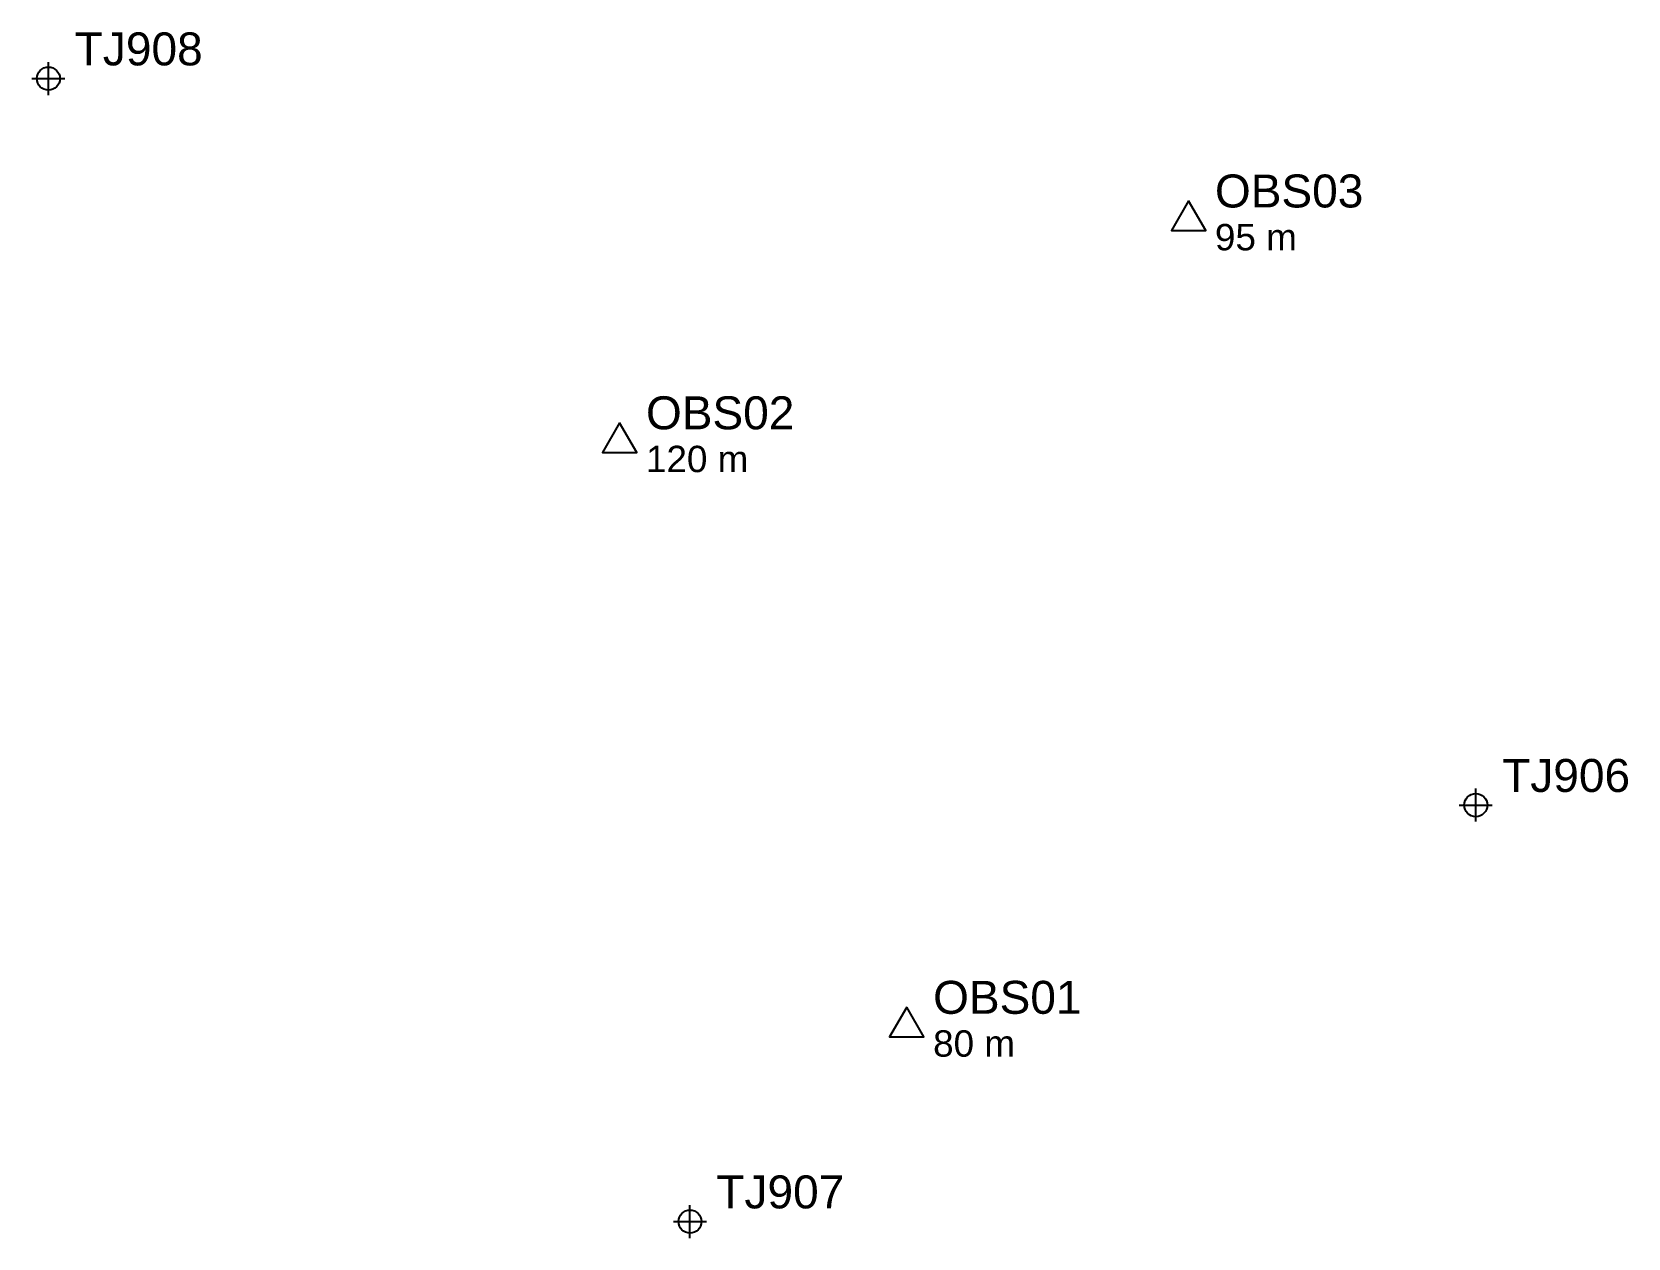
# Model space of a CAD drawing. Header units: millimetres. Extents: x 528938 to 531359, y 4332341 to 4334171.
import ezdxf

# ---------------------------------------------------------------- set-up
doc = ezdxf.new("R2010")
doc.units = ezdxf.units.MM
doc.layers.add('FPD_FIX', color=3, linetype='Continuous')
doc.layers.add('FPD_OBSTACLE', color=1, linetype='Continuous')
doc.styles.get("Standard").update_dxf_attribs({"font": 'arial.ttf'})

# ---------------------------------------------------------------- blocks, each defined once
blk = doc.blocks.new('FPD_FIX_F01')
for p, q in [((0, -0.5), (0, 0.5)), ((-0.5, 0), (0.5, 0))]:
    blk.add_line(p, q)
blk.add_circle((0, 0), 0.35)
blk.add_attdef('NAME', (0.8, 0.4), '', height=1)
blk = doc.blocks.new('FPD_OBSTACLE_F01')
blk.add_lwpolyline([(0, 0.6), (-0.52, -0.3), (0.52, -0.3)], close=True)
for tag, p, height in [('NAME', (0.8, 0.4), 1), ('TOP', (0.8, -0.9), 0.8)]:
    blk.add_attdef(tag, p, '', height=height)

msp = doc.modelspace()

# ---------------------------------------------------------------- block references
at = {"layer": 'FPD_FIX', "xscale": 50, "yscale": 50, "zscale": 50}
for p, values in [((528962.6, 4334099.8, 20), {'NAME': 'TJ908'}), ((531128.4, 4332997.9, 15), {'NAME': 'TJ906'}), ((529936.1, 4332366.3), {'NAME': 'TJ907'})]:
    msp.add_blockref('FPD_FIX_F01', p, dxfattribs=at).add_auto_attribs(values)
at = {"layer": 'FPD_OBSTACLE', "xscale": 50, "yscale": 50, "zscale": 50}
for p, values in [((530692.6, 4333884.3, 95), {'NAME': 'OBS03', 'TOP': '95 m'}), ((529829.3, 4333547.9, 120), {'NAME': 'OBS02', 'TOP': '120 m'}), ((530265, 4332661.4, 80), {'NAME': 'OBS01', 'TOP': '80 m'})]:
    msp.add_blockref('FPD_OBSTACLE_F01', p, dxfattribs=at).add_auto_attribs(values)

doc.saveas('drawing.dxf')
